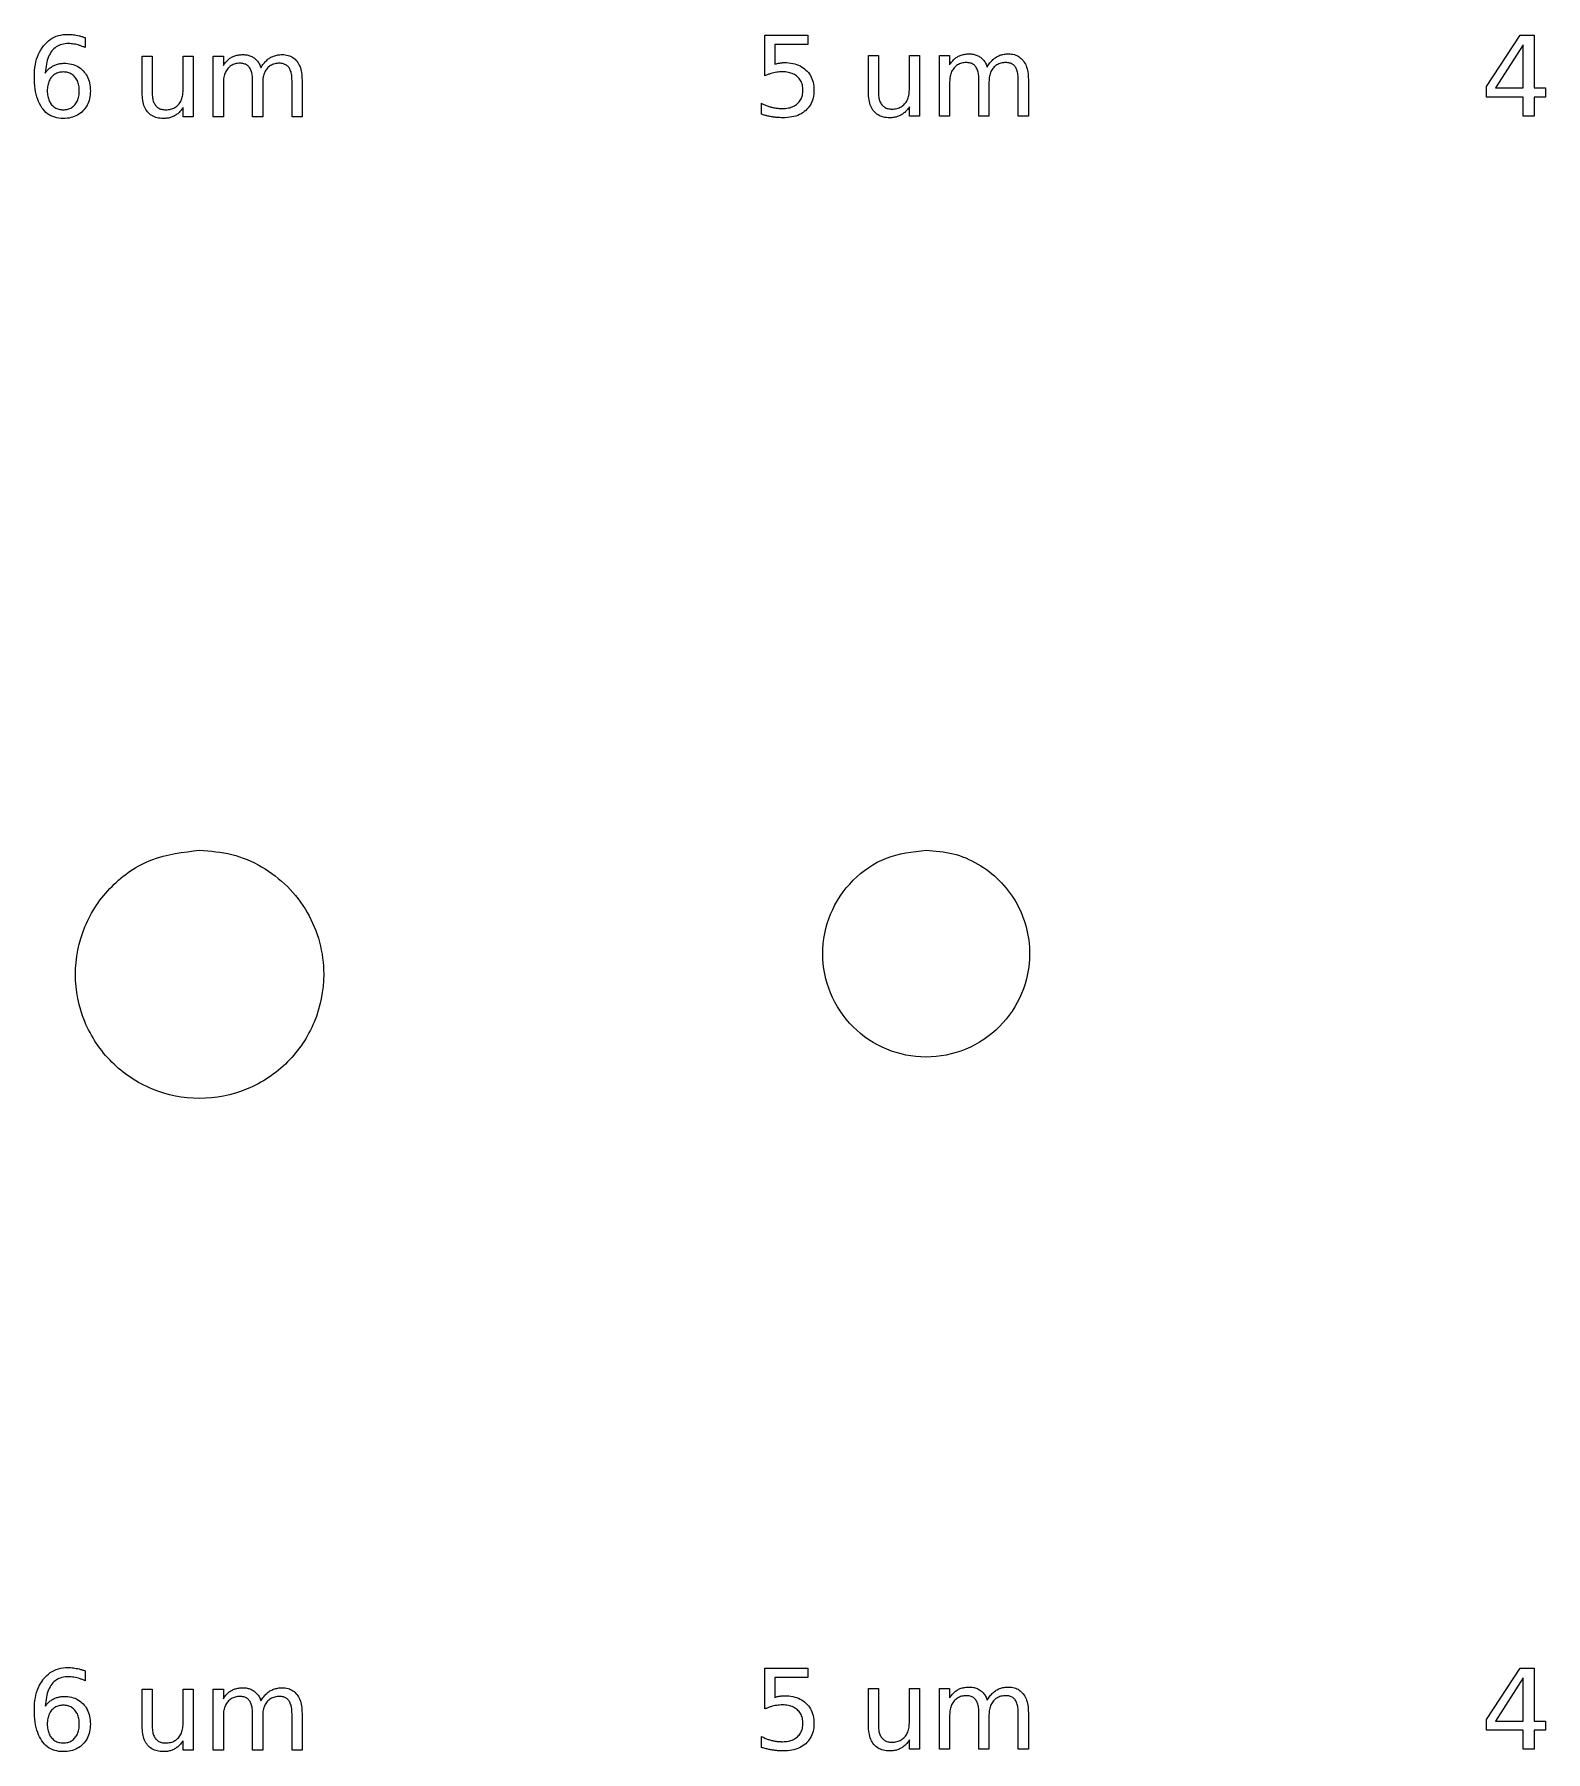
# Model space of a CAD drawing. Extents: x 1 to 50643, y 2 to 54380.
# Drawn here: x 43453 to 44489, y 25799 to 26976 of the extents above; entities that cross this region are included whole.
import ezdxf

# ---------------------------------------------------------------- set-up
doc = ezdxf.new("R2010")
doc.units = 0
doc.layers.add('Layer_1', color=7, linetype='CONTINUOUS')

msp = doc.modelspace()

# ---------------------------------------------------------------- linework, layer by layer
at = {"layer": 'Layer_1', "color": 7}
for points in [[(43487.990522, 26973.765501), (43487.990522, 26973.764691)], [(43487.990522, 26973.764691), (43487.990522, 26966.919238)], [(43953.738205, 26975.474421), (43983.240497, 26975.474421), (43983.240497, 26969.149748), (43960.620833, 26969.149748), (43960.620833, 26955.533355)], [(43953.738205, 26947.569131), (43953.738205, 26975.474421)], [(43527.091269, 26935.891703), (43527.091269, 26961.115614), (43533.936694, 26961.115614), (43533.936694, 26936.151958)], [(43555.142668, 26937.491297), (43555.142668, 26961.115614), (43561.988094, 26961.115614), (43561.988094, 26919.447876), (43555.142668, 26919.447876), (43555.142668, 26925.846792)], [(43582.710193, 26942.99741), (43582.710193, 26919.447876), (43575.827565, 26919.447876), (43575.827565, 26961.115614), (43582.710193, 26961.115614), (43582.710193, 26954.642185)], [(44024.685047, 26936.373593), (44024.685047, 26961.597504), (44031.530473, 26961.597504), (44031.530473, 26936.633848)], [(44052.736447, 26937.973187), (44052.736447, 26961.597504), (44059.581872, 26961.597504), (44059.581872, 26919.929766), (44052.736447, 26919.929766), (44052.736447, 26926.328682)], [(44080.303972, 26943.4793), (44080.303972, 26919.929766), (44073.421344, 26919.929766), (44073.421344, 26961.597504), (44080.303972, 26961.597504), (44080.303972, 26955.124075)], [(43609.682697, 26942.99741), (43609.682697, 26919.447876), (43602.800069, 26919.447876), (43602.800069, 26944.374006)], [(43608.529342, 26953.117104), (43608.52945, 26953.116834)], [(43636.6552, 26944.597274), (43636.6552, 26919.447876), (43629.772572, 26919.447876), (43629.772572, 26944.374006)], [(44107.276475, 26943.4793), (44107.276475, 26919.929766), (44100.393847, 26919.929766), (44100.393847, 26944.855896)], [(44106.123121, 26953.598994), (44106.123229, 26953.598724)], [(44134.248979, 26945.079164), (44134.248979, 26919.929766), (44127.366351, 26919.929766), (44127.366351, 26944.855896)], [(43527.091323, 26935.892513), (43527.091269, 26935.891703)], [(44024.685101, 26936.374403), (44024.685047, 26936.373593)], [(43951.394402, 26921.230769), (43951.394402, 26928.783013)], [(43487.990522, 25854.817294), (43487.990522, 25854.816484)], [(43487.990522, 25854.816484), (43487.990522, 25847.971032)], [(43953.738205, 25856.554561), (43983.240497, 25856.554561), (43983.240497, 25850.229888), (43960.620833, 25850.229888), (43960.620833, 25836.613495)], [(43953.738205, 25828.649271), (43953.738205, 25856.554561)], [(43527.091269, 25816.943497), (43527.091269, 25842.167408), (43533.936694, 25842.167408), (43533.936694, 25817.203751)], [(43555.142668, 25818.543091), (43555.142668, 25842.167408), (43561.988094, 25842.167408), (43561.988094, 25800.49967), (43555.142668, 25800.49967), (43555.142668, 25806.898586)], [(43582.710193, 25824.049204), (43582.710193, 25800.49967), (43575.827565, 25800.49967), (43575.827565, 25842.167408), (43582.710193, 25842.167408), (43582.710193, 25835.693979)], [(44024.685047, 25817.453733), (44024.685047, 25842.677644), (44031.530473, 25842.677644), (44031.530473, 25817.713988)], [(44052.736447, 25819.053327), (44052.736447, 25842.677644), (44059.581872, 25842.677644), (44059.581872, 25801.009906), (44052.736447, 25801.009906), (44052.736447, 25807.408822)], [(44080.303972, 25824.55944), (44080.303972, 25801.009906), (44073.421344, 25801.009906), (44073.421344, 25842.677644), (44080.303972, 25842.677644), (44080.303972, 25836.204215)], [(43608.529342, 25834.168897), (43608.52945, 25834.168627)], [(44106.123121, 25834.679134), (44106.123229, 25834.678864)], [(44134.248979, 25826.159304), (44134.248979, 25801.009906), (44127.366351, 25801.009906), (44127.366351, 25825.936036)], [(43527.091323, 25816.944307), (43527.091269, 25816.943497)], [(43609.682697, 25824.049204), (43609.682697, 25800.49967), (43602.800069, 25800.49967), (43602.800069, 25825.4258)], [(43636.6552, 25825.649068), (43636.6552, 25800.49967), (43629.772572, 25800.49967), (43629.772572, 25825.4258)], [(44024.685101, 25817.454543), (44024.685047, 25817.453733)], [(44107.276475, 25824.55944), (44107.276475, 25801.009906), (44100.393847, 25801.009906), (44100.393847, 25825.936036)], [(43951.394402, 25802.310909), (43951.394402, 25809.863153)]]:
    msp.add_lwpolyline(points, dxfattribs=at)
for points in [[(44471.294205, 26975.474421), (44480.743851, 26975.474421), (44480.743851, 26939.27554), (44488.668172, 26939.27554), (44488.668172, 26933.025379), (44480.743851, 26933.025379), (44480.743851, 26919.929766), (44473.265985, 26919.929766), (44473.265985, 26933.025379), (44448.190911, 26933.025379), (44448.190911, 26940.279842)], [(44473.266093, 26968.926479), (44454.29237, 26939.27554), (44473.266093, 26939.27554)], [(43473.071965, 26950.214887)], [(43566.429836, 26417.027586)], [(44064.237064, 26417.027586)], [(44471.294205, 25856.554561), (44480.743851, 25856.554561), (44480.743851, 25820.35568), (44488.668172, 25820.35568), (44488.668172, 25814.105519), (44480.743851, 25814.105519), (44480.743851, 25801.009906), (44473.265985, 25801.009906), (44473.265985, 25814.105519), (44448.190911, 25814.105519), (44448.190911, 25821.359982)], [(44473.266093, 25850.006619), (44454.29237, 25820.35568), (44473.266093, 25820.35568)], [(43473.071965, 25831.26668)]]:
    msp.add_lwpolyline(points, close=True, dxfattribs=at)
for points, knots in [([(43458.33942, 26925.736373), (43457.300283, 26927.589044), (43455.057544, 26931.587611), (43453.571124, 26938.971261), (43453.047689, 26947.023961), (43453.638279, 26955.073283), (43455.598266, 26962.353898), (43458.227908, 26966.266522), (43459.492721, 26968.148428)], [0, 0, 0, 0, 6.339032, 13.681351, 22.314596, 30.528827, 37.82682, 44.59001, 44.59001, 44.59001, 44.59001]), ([(43459.492721, 26968.148428), (43460.95071, 26969.716811), (43463.822149, 26972.805665), (43469.792474, 26975.482589), (43474.702264, 26976.073961), (43478.166942, 26975.954798), (43480.069658, 26975.774147), (43481.329613, 26975.55141), (43481.963575, 26975.439338)], [0, 0, 0, 0, 6.369285, 12.544004, 19.14553, 21.035658, 22.942156, 24.872923, 24.872923, 24.872923, 24.872923]), ([(43482.261194, 26968.965639), (43481.627958, 26969.1074), (43480.372476, 26969.388461), (43478.466896, 26969.617958), (43475.664796, 26969.739988), (43472.107788, 26969.360288), (43468.034817, 26967.685695), (43466.131942, 26965.659069), (43465.184846, 26964.650379)], [0, 0, 0, 0, 1.945737, 3.857705, 5.748447, 10.354256, 14.501906, 18.611879, 18.611879, 18.611879, 18.611879]), ([(43481.963575, 26975.439338), (43482.618327, 26975.301503), (43483.9533, 26975.020471), (43485.964717, 26974.457881), (43487.306479, 26973.999293), (43487.990522, 26973.765501)], [0, 0, 0, 0, 2.006946, 4.091967, 6.260437, 6.260437, 6.260437, 6.260437]), ([(43487.990522, 26966.919238), (43487.36301, 26967.201848), (43486.119008, 26967.762105), (43484.204037, 26968.448212), (43482.905919, 26968.793933), (43482.261194, 26968.965639)], [0, 0, 0, 0, 2.064195, 4.092137, 6.093177, 6.093177, 6.093177, 6.093177]), ([(43465.184846, 26964.650379), (43464.375984, 26963.374713), (43462.621215, 26960.607246), (43461.245175, 26955.366228), (43460.904923, 26951.54375), (43460.720453, 26949.471379)], [0, 0, 0, 0, 4.509869, 9.783839, 16.028958, 16.028958, 16.028958, 16.028958]), ([(43466.226539, 26954.419457), (43466.976976, 26954.770723), (43468.483727, 26955.476006), (43470.959947, 26956.046018), (43474.395574, 26956.277481), (43478.575143, 26955.835921), (43483.235015, 26954.179763), (43485.572568, 26952.09862), (43486.725614, 26951.072053)], [0, 0, 0, 0, 2.480166, 4.979758, 7.566505, 12.785138, 17.503993, 22.097521, 22.097521, 22.097521, 22.097521]), ([(43582.710193, 26954.642185), (43583.239749, 26955.439333), (43584.260333, 26956.975632), (43586.166519, 26958.890341), (43588.286417, 26960.37189), (43590.664696, 26961.39958), (43593.297857, 26961.998237), (43596.108308, 26962.190815), (43598.920443, 26961.964872), (43601.574157, 26961.221141), (43603.068689, 26960.278098), (43603.804506, 26959.813801)], [0, 0, 0, 0, 2.865467, 5.522456, 8.050769, 10.581136, 13.243204, 16.115017, 18.999335, 21.678935, 24.27766, 24.27766, 24.27766, 24.27766]), ([(43600.679426, 26953.265589), (43600.158512, 26953.849587), (43599.101851, 26955.034212), (43596.740051, 26955.99489), (43593.942859, 26956.273387), (43590.930659, 26955.934419), (43587.976078, 26954.741488), (43586.5252, 26953.312309), (43585.798071, 26952.596055)], [0, 0, 0, 0, 2.321249, 4.708593, 7.42296, 10.704416, 13.726629, 16.762952, 16.762952, 16.762952, 16.762952]), ([(43603.804506, 26959.813801), (43604.481691, 26959.25206), (43605.862177, 26958.106915), (43607.457688, 26955.793006), (43608.163024, 26954.031794), (43608.529342, 26953.117104)], [0, 0, 0, 0, 2.630463, 5.362369, 8.314268, 8.314268, 8.314268, 8.314268]), ([(43608.52945, 26953.116834), (43609.106804, 26954.073754), (43610.211283, 26955.904341), (43612.288953, 26958.21289), (43614.599918, 26959.9998), (43617.187869, 26961.244685), (43620.043667, 26961.973), (43623.392075, 26962.226471), (43627.005557, 26961.833711), (43630.600111, 26960.290584), (43632.27915, 26958.461232), (43633.120894, 26957.544132)], [0, 0, 0, 0, 3.346831, 6.402488, 9.257338, 12.058267, 14.954848, 18.048226, 22.090022, 25.769364, 29.468256, 29.468256, 29.468256, 29.468256]), ([(43629.772572, 26944.374006), (43629.736339, 26945.594753), (43629.669922, 26947.83245), (43628.98849, 26950.869217), (43627.816728, 26953.277171), (43626.057836, 26955.008887), (43623.761039, 26956.000781), (43620.96093, 26956.269417), (43617.937274, 26955.945511), (43614.994204, 26954.739526), (43612.628459, 26952.700057), (43610.892427, 26949.986104), (43609.845181, 26946.661914), (43609.738957, 26944.266248), (43609.682697, 26942.99741)], [0, 0, 0, 0, 3.657612, 6.704603, 9.268965, 11.584273, 13.948965, 16.622292, 19.944293, 22.984484, 26.013613, 29.163319, 32.536177, 36.334097, 36.334097, 36.334097, 36.334097]), ([(43633.120894, 26957.544132), (43633.837552, 26956.421333), (43635.360822, 26954.034804), (43636.45993, 26949.544703), (43636.586969, 26946.325998), (43636.6552, 26944.597274)], [0, 0, 0, 0, 3.974643, 8.448175, 13.638508, 13.638508, 13.638508, 13.638508]), ([(43960.620833, 26955.533355), (43960.983343, 26955.650556), (43961.702676, 26955.883119), (43962.796163, 26956.157225), (43963.530092, 26956.286934), (43963.894723, 26956.351375)], [0, 0, 0, 0, 1.142777, 2.267623, 3.378248, 3.378248, 3.378248, 3.378248]), ([(43963.894723, 26956.351375), (43964.257854, 26956.410862), (43964.981525, 26956.52941), (43966.075494, 26956.626723), (43968.736771, 26956.69567), (43972.783114, 26956.33268), (43977.882185, 26954.641931), (43982.040659, 26951.746308), (43985.155692, 26947.852238), (43986.997415, 26943.041112), (43987.513284, 26937.700433), (43986.980947, 26932.362151), (43985.152208, 26927.414896), (43982.875591, 26924.992732), (43981.752348, 26923.797679)], [0, 0, 0, 0, 1.103656, 2.199433, 3.29127, 9.089658, 14.286084, 19.22862, 24.080149, 29.024392, 34.460739, 40.030452, 45.039162, 49.917021, 49.917021, 49.917021, 49.917021]), ([(44080.303972, 26955.124075), (44080.833528, 26955.921223), (44081.854112, 26957.457522), (44083.760298, 26959.372231), (44085.880196, 26960.85378), (44088.258475, 26961.88147), (44090.891636, 26962.480127), (44093.702087, 26962.672705), (44096.514222, 26962.446762), (44099.167936, 26961.703031), (44100.662468, 26960.759988), (44101.398284, 26960.295691)], [0, 0, 0, 0, 2.865467, 5.522456, 8.050769, 10.581136, 13.243204, 16.115017, 18.999335, 21.678935, 24.27766, 24.27766, 24.27766, 24.27766]), ([(44098.273204, 26953.747479), (44097.75229, 26954.331477), (44096.69563, 26955.516101), (44094.333829, 26956.47678), (44091.536637, 26956.755277), (44088.524437, 26956.416308), (44085.569856, 26955.223378), (44084.118978, 26953.794198), (44083.39185, 26953.077944)], [0, 0, 0, 0, 2.321249, 4.708593, 7.42296, 10.704416, 13.726629, 16.762952, 16.762952, 16.762952, 16.762952]), ([(44101.398284, 26960.295691), (44102.07547, 26959.73395), (44103.455956, 26958.588804), (44105.051467, 26956.274896), (44105.756803, 26954.513684), (44106.123121, 26953.598994)], [0, 0, 0, 0, 2.630463, 5.362369, 8.314268, 8.314268, 8.314268, 8.314268]), ([(44106.123229, 26953.598724), (44106.700583, 26954.555643), (44107.805062, 26956.386231), (44109.882732, 26958.69478), (44112.193697, 26960.48169), (44114.781648, 26961.726575), (44117.637446, 26962.45489), (44120.985853, 26962.708361), (44124.599336, 26962.315601), (44128.19389, 26960.772474), (44129.872929, 26958.943122), (44130.714672, 26958.026022)], [0, 0, 0, 0, 3.346831, 6.402488, 9.257338, 12.058267, 14.954848, 18.048226, 22.090022, 25.769364, 29.468256, 29.468256, 29.468256, 29.468256]), ([(44127.366351, 26944.855896), (44127.330118, 26946.076643), (44127.2637, 26948.314339), (44126.582269, 26951.351107), (44125.410507, 26953.759061), (44123.651615, 26955.490777), (44121.354818, 26956.482671), (44118.554709, 26956.751307), (44115.531053, 26956.427401), (44112.587983, 26955.221416), (44110.222237, 26953.181947), (44108.486206, 26950.467994), (44107.438959, 26947.143804), (44107.332736, 26944.748137), (44107.276475, 26943.4793)], [0, 0, 0, 0, 3.657612, 6.704603, 9.268965, 11.584273, 13.948965, 16.622292, 19.944293, 22.984484, 26.013613, 29.163319, 32.536177, 36.334097, 36.334097, 36.334097, 36.334097]), ([(44130.714672, 26958.026022), (44131.431331, 26956.903223), (44132.954601, 26954.516694), (44134.053708, 26950.026593), (44134.180748, 26946.807888), (44134.248979, 26945.079164)], [0, 0, 0, 0, 3.974643, 8.448175, 13.638508, 13.638508, 13.638508, 13.638508]), ([(43486.725614, 26951.072053), (43487.70916, 26949.858642), (43489.72437, 26947.372456), (43491.287578, 26942.527596), (43491.763513, 26937.303404), (43491.285731, 26932.054991), (43489.579368, 26927.293446), (43486.704282, 26923.393068), (43482.885457, 26920.443418), (43478.20192, 26918.694914), (43472.833997, 26918.167858), (43467.239012, 26918.832487), (43461.930161, 26921.364385), (43459.548027, 26924.264806), (43458.33942, 26925.736373)], [0, 0, 0, 0, 4.651626, 9.530817, 14.976987, 20.334942, 25.211901, 29.957654, 34.677825, 39.486605, 44.751324, 50.727116, 56.217605, 61.872219, 61.872219, 61.872219, 61.872219]), ([(43460.720453, 26949.471379), (43461.227943, 26950.15229), (43462.227638, 26951.493605), (43464.09336, 26953.178838), (43465.516087, 26954.006271), (43466.226539, 26954.419457)], [0, 0, 0, 0, 2.544197, 5.011775, 7.473038, 7.473038, 7.473038, 7.473038]), ([(43465.036037, 26946.755174), (43464.440974, 26945.917217), (43463.202816, 26944.173666), (43462.284274, 26940.868958), (43461.997437, 26937.273841), (43462.284981, 26933.678235), (43463.206625, 26930.376382), (43464.441266, 26928.625085), (43465.036037, 26927.781424)], [0, 0, 0, 0, 3.063309, 6.37388, 10.120854, 13.851452, 17.162023, 20.239254, 20.239254, 20.239254, 20.239254]), ([(43473.071965, 26950.214887), (43472.014994, 26950.147837), (43469.984105, 26950.019006), (43467.134006, 26948.825126), (43465.736699, 26947.44648), (43465.036037, 26946.755174)], [0, 0, 0, 0, 3.165049, 6.081397, 9.014571, 9.014571, 9.014571, 9.014571]), ([(43481.070691, 26946.755174), (43480.377271, 26947.446616), (43478.993433, 26948.826505), (43476.153281, 26950.019885), (43474.127566, 26950.148083), (43473.071965, 26950.214887)], [0, 0, 0, 0, 2.917593, 5.822555, 8.983501, 8.983501, 8.983501, 8.983501]), ([(43481.070691, 26927.781424), (43481.672831, 26928.624505), (43482.921177, 26930.372367), (43483.856604, 26933.67662), (43484.147684, 26937.273841), (43483.857331, 26940.870572), (43482.925005, 26944.177723), (43481.673127, 26945.917803), (43481.070691, 26946.755174)], [0, 0, 0, 0, 3.088247, 6.402509, 10.133471, 13.880807, 17.195069, 20.269445, 20.269445, 20.269445, 20.269445]), ([(43585.798071, 26952.596055), (43585.175413, 26951.744817), (43583.887586, 26949.984226), (43582.883158, 26946.635838), (43582.770047, 26944.256471), (43582.710193, 26942.99741)], [0, 0, 0, 0, 3.146235, 6.507269, 10.284576, 10.284576, 10.284576, 10.284576]), ([(43602.800069, 26944.374006), (43602.759069, 26945.596856), (43602.684066, 26947.833825), (43602.06075, 26950.910265), (43601.111758, 26952.528411), (43600.679426, 26953.265589)], [0, 0, 0, 0, 3.674136, 6.721127, 9.270793, 9.270793, 9.270793, 9.270793]), ([(43951.394402, 26928.783013), (43952.140492, 26928.398984), (43953.621399, 26927.636729), (43955.941225, 26926.73681), (43958.311381, 26926.03015), (43960.754345, 26925.532298), (43963.280918, 26925.238781), (43966.331916, 26925.114003), (43969.744078, 26925.375236), (43973.26524, 26926.501494), (43976.142429, 26928.416001), (43978.304108, 26931.003924), (43979.58489, 26934.215144), (43979.939507, 26937.748252), (43979.584888, 26941.281314), (43978.304088, 26944.492491), (43976.14243, 26947.080172), (43973.265203, 26948.995456), (43969.744234, 26950.118492), (43966.532046, 26950.375607), (43963.852617, 26950.270941), (43961.836293, 26950.054843), (43960.507509, 26949.787644), (43959.839556, 26949.653328)], [0, 0, 0, 0, 2.515932, 4.993842, 7.451539, 9.928283, 12.463268, 15.073526, 19.084373, 22.664773, 26.040019, 29.316739, 32.626046, 36.25072, 39.875245, 43.184468, 46.461165, 49.836412, 53.416811, 57.427659, 59.438018, 61.459358, 63.502485, 63.502485, 63.502485, 63.502485]), ([(43959.839556, 26949.653328), (43959.169982, 26949.486442), (43957.805059, 26949.146245), (43955.766738, 26948.444305), (43954.423524, 26947.8648), (43953.738205, 26947.569131)], [0, 0, 0, 0, 2.069507, 4.218676, 6.457431, 6.457431, 6.457431, 6.457431]), ([(44083.39185, 26953.077944), (44082.769191, 26952.226707), (44081.481364, 26950.466116), (44080.476936, 26947.117728), (44080.363826, 26944.73836), (44080.303972, 26943.4793)], [0, 0, 0, 0, 3.146235, 6.507269, 10.284576, 10.284576, 10.284576, 10.284576]), ([(44100.393847, 26944.855896), (44100.352847, 26946.078746), (44100.277845, 26948.315715), (44099.654529, 26951.392155), (44098.705536, 26953.010301), (44098.273204, 26953.747479)], [0, 0, 0, 0, 3.674136, 6.721127, 9.270793, 9.270793, 9.270793, 9.270793]), ([(43549.338936, 26920.191924), (43548.582711, 26919.824532), (43547.040624, 26919.07535), (43544.44294, 26918.495062), (43541.168084, 26918.273356), (43537.432172, 26918.63484), (43533.601789, 26920.137937), (43530.595603, 26922.756117), (43528.50485, 26926.358924), (43527.277515, 26930.850514), (43527.156514, 26934.127175), (43527.091323, 26935.892513)], [0, 0, 0, 0, 2.515219, 5.129008, 7.918347, 12.348616, 16.275096, 20.064312, 24.07324, 28.599235, 33.885937, 33.885937, 33.885937, 33.885937]), ([(43533.936694, 26936.151958), (43533.981052, 26934.944767), (43534.062869, 26932.718156), (43534.761833, 26929.634014), (43535.774337, 26928.011812), (43536.243349, 26927.260375)], [0, 0, 0, 0, 3.625967, 6.687936, 9.3303, 9.3303, 9.3303, 9.3303]), ([(43551.905981, 26927.855667), (43552.55808, 26928.705875), (43553.90162, 26930.457585), (43554.961805, 26933.828616), (43555.080125, 26936.224725), (43555.142668, 26937.491297)], [0, 0, 0, 0, 3.19546, 6.5837, 10.383001, 10.383001, 10.383001, 10.383001]), ([(44046.932714, 26920.673814), (44046.176489, 26920.306422), (44044.634403, 26919.55724), (44042.036719, 26918.976952), (44038.761862, 26918.755246), (44035.02595, 26919.11673), (44031.195568, 26920.619827), (44028.189382, 26923.238007), (44026.098629, 26926.840814), (44024.871294, 26931.332404), (44024.750292, 26934.609065), (44024.685101, 26936.374403)], [0, 0, 0, 0, 2.515219, 5.129008, 7.918347, 12.348616, 16.275096, 20.064312, 24.07324, 28.599235, 33.885937, 33.885937, 33.885937, 33.885937]), ([(44031.530473, 26936.633848), (44031.574831, 26935.426657), (44031.656648, 26933.200046), (44032.355612, 26930.115904), (44033.368116, 26928.493702), (44033.837128, 26927.742264)], [0, 0, 0, 0, 3.625967, 6.687936, 9.3303, 9.3303, 9.3303, 9.3303]), ([(44049.499759, 26928.337556), (44050.151859, 26929.187765), (44051.495398, 26930.939475), (44052.555584, 26934.310506), (44052.673903, 26936.706615), (44052.736447, 26937.973187)], [0, 0, 0, 0, 3.19546, 6.5837, 10.383001, 10.383001, 10.383001, 10.383001]), ([(43465.036037, 26927.781424), (43465.736695, 26927.087761), (43467.133977, 26925.704429), (43469.984088, 26924.545732), (43473.070596, 26924.204907), (43476.153297, 26924.544698), (43478.993462, 26925.703108), (43480.377276, 26927.087646), (43481.070691, 26927.781424)], [0, 0, 0, 0, 2.933272, 5.849656, 9.014708, 12.175658, 15.080655, 17.998347, 17.998347, 17.998347, 17.998347]), ([(43536.243349, 26927.260375), (43536.806736, 26926.668627), (43537.952144, 26925.465558), (43540.433204, 26924.498159), (43543.36967, 26924.214886), (43546.520142, 26924.550142), (43549.61374, 26925.712863), (43551.145799, 26927.145043), (43551.905981, 26927.855667)], [0, 0, 0, 0, 2.42579, 4.931814, 7.769833, 11.227324, 14.3707, 17.46644, 17.46644, 17.46644, 17.46644]), ([(43555.142668, 26925.846792), (43554.581132, 26925.057603), (43553.497226, 26923.534268), (43551.546578, 26921.599145), (43550.062359, 26920.653056), (43549.338936, 26920.191924)], [0, 0, 0, 0, 2.903556, 5.604602, 8.172962, 8.172962, 8.172962, 8.172962]), ([(43958.872267, 26919.446243), (43958.059158, 26919.592695), (43956.405255, 26919.890586), (43953.910098, 26920.489794), (43952.242517, 26920.980965), (43951.394402, 26921.230769)], [0, 0, 0, 0, 2.478238, 5.040855, 7.69306, 7.69306, 7.69306, 7.69306]), ([(43981.752348, 26923.797679), (43980.388026, 26922.795015), (43977.536271, 26920.69921), (43972.036695, 26919.160452), (43967.328222, 26918.787591), (43963.652839, 26918.896369), (43961.267412, 26919.089935), (43959.675863, 26919.326698), (43958.872267, 26919.446243)], [0, 0, 0, 0, 5.043738, 10.542604, 16.829258, 19.178134, 21.56744, 24.00418, 24.00418, 24.00418, 24.00418]), ([(44033.837128, 26927.742264), (44034.400515, 26927.150516), (44035.545922, 26925.947448), (44038.026983, 26924.980049), (44040.963448, 26924.696775), (44044.113921, 26925.032032), (44047.207518, 26926.194752), (44048.739578, 26927.626933), (44049.499759, 26928.337556)], [0, 0, 0, 0, 2.42579, 4.931814, 7.769833, 11.227324, 14.3707, 17.46644, 17.46644, 17.46644, 17.46644]), ([(44052.736447, 26926.328682), (44052.174911, 26925.539493), (44051.091005, 26924.016158), (44049.140356, 26922.081035), (44047.656137, 26921.134946), (44046.932714, 26920.673814)], [0, 0, 0, 0, 2.903556, 5.604602, 8.172962, 8.172962, 8.172962, 8.172962]), ([(43566.429836, 26417.027586), (43555.231515, 26415.735401), (43533.034283, 26413.174041), (43504.747233, 26393.525489), (43485.793449, 26365.431993), (43479.187383, 26331.96681), (43485.824463, 26298.614338), (43504.713413, 26270.27097), (43533.052924, 26251.38299), (43566.419693, 26244.745897), (43599.830768, 26251.351045), (43628.125782, 26270.308508), (43647.030855, 26298.581913), (43652.952654, 26328.293325), (43649.510222, 26354.248004), (43640.921334, 26374.990236), (43627.256281, 26392.833354), (43609.435601, 26406.408916), (43588.6932, 26415.331574), (43573.871485, 26416.460685), (43566.429836, 26417.027586)], [0, 0, 0, 0, 33.37944, 66.164482, 99.543922, 132.923361, 165.708403, 199.087843, 232.467283, 265.252325, 298.631765, 332.011204, 364.796247, 398.175686, 420.436861, 442.513816, 464.77499, 487.036165, 509.11312, 531.374295, 531.374295, 531.374295, 531.374295]), ([(44064.237064, 26417.027586), (44054.905129, 26415.950765), (44036.407436, 26413.816298), (44012.834894, 26397.442505), (43997.040075, 26374.031258), (43991.535019, 26346.143606), (43997.06592, 26318.34988), (44012.806711, 26294.730406), (44036.42297, 26278.990423), (44064.228611, 26273.459512), (44092.071173, 26278.963802), (44115.650352, 26294.761688), (44131.40458, 26318.322858), (44136.339412, 26343.082368), (44133.470719, 26364.711267), (44126.313312, 26381.996461), (44114.925768, 26396.865726), (44100.075201, 26408.178694), (44082.789867, 26415.614243), (44070.438438, 26416.555168), (44064.237064, 26417.027586)], [0, 0, 0, 0, 27.8162, 55.137068, 82.953268, 110.769468, 138.090336, 165.906536, 193.722736, 221.043604, 248.859804, 276.676004, 303.996872, 331.813072, 350.364051, 368.761513, 387.312492, 405.863471, 424.260933, 442.811912, 442.811912, 442.811912, 442.811912]), ([(43459.492721, 25849.200222), (43460.95071, 25850.768604), (43463.822149, 25853.857458), (43469.792474, 25856.534382), (43474.702264, 25857.125755), (43478.166942, 25857.006592), (43480.069658, 25856.825941), (43481.329613, 25856.603204), (43481.963575, 25856.491131)], [0, 0, 0, 0, 6.369285, 12.544004, 19.14553, 21.035658, 22.942156, 24.872923, 24.872923, 24.872923, 24.872923]), ([(43482.261194, 25850.017432), (43481.627958, 25850.159193), (43480.372476, 25850.440254), (43478.466896, 25850.669751), (43475.664796, 25850.791782), (43472.107788, 25850.412081), (43468.034817, 25848.737489), (43466.131942, 25846.710863), (43465.184846, 25845.702173)], [0, 0, 0, 0, 1.945737, 3.857705, 5.748447, 10.354256, 14.501906, 18.611879, 18.611879, 18.611879, 18.611879]), ([(43481.963575, 25856.491131), (43482.618327, 25856.353296), (43483.9533, 25856.072265), (43485.964717, 25855.509675), (43487.306479, 25855.051087), (43487.990522, 25854.817294)], [0, 0, 0, 0, 2.006946, 4.091967, 6.260437, 6.260437, 6.260437, 6.260437]), ([(43487.990522, 25847.971032), (43487.36301, 25848.253642), (43486.119008, 25848.813899), (43484.204037, 25849.500006), (43482.905919, 25849.845726), (43482.261194, 25850.017432)], [0, 0, 0, 0, 2.064195, 4.092137, 6.093177, 6.093177, 6.093177, 6.093177]), ([(43458.33942, 25806.788167), (43457.300283, 25808.640838), (43455.057544, 25812.639404), (43453.571124, 25820.023055), (43453.047689, 25828.075755), (43453.638279, 25836.125076), (43455.598266, 25843.405691), (43458.227908, 25847.318316), (43459.492721, 25849.200222)], [0, 0, 0, 0, 6.339032, 13.681351, 22.314596, 30.528827, 37.82682, 44.59001, 44.59001, 44.59001, 44.59001]), ([(43465.184846, 25845.702173), (43464.375984, 25844.426507), (43462.621215, 25841.659039), (43461.245175, 25836.418022), (43460.904923, 25832.595544), (43460.720453, 25830.523173)], [0, 0, 0, 0, 4.509869, 9.783839, 16.028958, 16.028958, 16.028958, 16.028958]), ([(43582.710193, 25835.693979), (43583.239749, 25836.491127), (43584.260333, 25838.027426), (43586.166519, 25839.942135), (43588.286417, 25841.423684), (43590.664696, 25842.451373), (43593.297857, 25843.05003), (43596.108308, 25843.242609), (43598.920443, 25843.016665), (43601.574157, 25842.272934), (43603.068689, 25841.329891), (43603.804506, 25840.865594)], [0, 0, 0, 0, 2.865467, 5.522456, 8.050769, 10.581136, 13.243204, 16.115017, 18.999335, 21.678935, 24.27766, 24.27766, 24.27766, 24.27766]), ([(43603.804506, 25840.865594), (43604.481691, 25840.303854), (43605.862177, 25839.158708), (43607.457688, 25836.844799), (43608.163024, 25835.083587), (43608.529342, 25834.168897)], [0, 0, 0, 0, 2.630463, 5.362369, 8.314268, 8.314268, 8.314268, 8.314268]), ([(43608.52945, 25834.168627), (43609.106804, 25835.125547), (43610.211283, 25836.956135), (43612.288953, 25839.264684), (43614.599918, 25841.051594), (43617.187869, 25842.296479), (43620.043667, 25843.024793), (43623.392075, 25843.278265), (43627.005557, 25842.885505), (43630.600111, 25841.342378), (43632.27915, 25839.513025), (43633.120894, 25838.595926)], [0, 0, 0, 0, 3.346831, 6.402488, 9.257338, 12.058267, 14.954848, 18.048226, 22.090022, 25.769364, 29.468256, 29.468256, 29.468256, 29.468256]), ([(43633.120894, 25838.595926), (43633.837552, 25837.473127), (43635.360822, 25835.086598), (43636.45993, 25830.596497), (43636.586969, 25827.377791), (43636.6552, 25825.649068)], [0, 0, 0, 0, 3.974643, 8.448175, 13.638508, 13.638508, 13.638508, 13.638508]), ([(44080.303972, 25836.204215), (44080.833528, 25837.001363), (44081.854112, 25838.537662), (44083.760298, 25840.452371), (44085.880196, 25841.93392), (44088.258475, 25842.96161), (44090.891636, 25843.560267), (44093.702087, 25843.752845), (44096.514222, 25843.526902), (44099.167936, 25842.783171), (44100.662468, 25841.840128), (44101.398284, 25841.375831)], [0, 0, 0, 0, 2.865467, 5.522456, 8.050769, 10.581136, 13.243204, 16.115017, 18.999335, 21.678935, 24.27766, 24.27766, 24.27766, 24.27766]), ([(44101.398284, 25841.375831), (44102.07547, 25840.81409), (44103.455956, 25839.668944), (44105.051467, 25837.355036), (44105.756803, 25835.593824), (44106.123121, 25834.679134)], [0, 0, 0, 0, 2.630463, 5.362369, 8.314268, 8.314268, 8.314268, 8.314268]), ([(44106.123229, 25834.678864), (44106.700583, 25835.635783), (44107.805062, 25837.466371), (44109.882732, 25839.77492), (44112.193697, 25841.56183), (44114.781648, 25842.806715), (44117.637446, 25843.53503), (44120.985853, 25843.788501), (44124.599336, 25843.395741), (44128.19389, 25841.852614), (44129.872929, 25840.023262), (44130.714672, 25839.106162)], [0, 0, 0, 0, 3.346831, 6.402488, 9.257338, 12.058267, 14.954848, 18.048226, 22.090022, 25.769364, 29.468256, 29.468256, 29.468256, 29.468256]), ([(44130.714672, 25839.106162), (44131.431331, 25837.983363), (44132.954601, 25835.596834), (44134.053708, 25831.106733), (44134.180748, 25827.888028), (44134.248979, 25826.159304)], [0, 0, 0, 0, 3.974643, 8.448175, 13.638508, 13.638508, 13.638508, 13.638508]), ([(43486.725614, 25832.123847), (43487.70916, 25830.910435), (43489.72437, 25828.42425), (43491.287578, 25823.579389), (43491.763513, 25818.355197), (43491.285731, 25813.106785), (43489.579368, 25808.34524), (43486.704282, 25804.444861), (43482.885457, 25801.495211), (43478.20192, 25799.746707), (43472.833997, 25799.219652), (43467.239012, 25799.884281), (43461.930161, 25802.416178), (43459.548027, 25805.3166), (43458.33942, 25806.788167)], [0, 0, 0, 0, 4.651626, 9.530817, 14.976987, 20.334942, 25.211901, 29.957654, 34.677825, 39.486605, 44.751324, 50.727116, 56.217605, 61.872219, 61.872219, 61.872219, 61.872219]), ([(43460.720453, 25830.523173), (43461.227943, 25831.204083), (43462.227638, 25832.545399), (43464.09336, 25834.230632), (43465.516087, 25835.058064), (43466.226539, 25835.47125)], [0, 0, 0, 0, 2.544197, 5.011775, 7.473038, 7.473038, 7.473038, 7.473038]), ([(43465.036037, 25827.806968), (43464.440974, 25826.969011), (43463.202816, 25825.225459), (43462.284274, 25821.920752), (43461.997437, 25818.325635), (43462.284981, 25814.730029), (43463.206625, 25811.428175), (43464.441266, 25809.676879), (43465.036037, 25808.833217)], [0, 0, 0, 0, 3.063309, 6.37388, 10.120854, 13.851452, 17.162023, 20.239254, 20.239254, 20.239254, 20.239254]), ([(43473.071965, 25831.26668), (43472.014994, 25831.19963), (43469.984105, 25831.070799), (43467.134006, 25829.87692), (43465.736699, 25828.498274), (43465.036037, 25827.806968)], [0, 0, 0, 0, 3.165049, 6.081397, 9.014571, 9.014571, 9.014571, 9.014571]), ([(43466.226539, 25835.47125), (43466.976976, 25835.822516), (43468.483727, 25836.527799), (43470.959947, 25837.097812), (43474.395574, 25837.329274), (43478.575143, 25836.887714), (43483.235015, 25835.231556), (43485.572568, 25833.150414), (43486.725614, 25832.123847)], [0, 0, 0, 0, 2.480166, 4.979758, 7.566505, 12.785138, 17.503993, 22.097521, 22.097521, 22.097521, 22.097521]), ([(43481.070691, 25827.806968), (43480.377271, 25828.498409), (43478.993433, 25829.878299), (43476.153281, 25831.071678), (43474.127566, 25831.199876), (43473.071965, 25831.26668)], [0, 0, 0, 0, 2.917593, 5.822555, 8.983501, 8.983501, 8.983501, 8.983501]), ([(43481.070691, 25808.833217), (43481.672831, 25809.676298), (43482.921177, 25811.424161), (43483.856604, 25814.728413), (43484.147684, 25818.325635), (43483.857331, 25821.922366), (43482.925005, 25825.229517), (43481.673127, 25826.969597), (43481.070691, 25827.806968)], [0, 0, 0, 0, 3.088247, 6.402509, 10.133471, 13.880807, 17.195069, 20.269445, 20.269445, 20.269445, 20.269445]), ([(43585.798071, 25833.647848), (43585.175413, 25832.796611), (43583.887586, 25831.03602), (43582.883158, 25827.687631), (43582.770047, 25825.308264), (43582.710193, 25824.049204)], [0, 0, 0, 0, 3.146235, 6.507269, 10.284576, 10.284576, 10.284576, 10.284576]), ([(43600.679426, 25834.317383), (43600.158512, 25834.901381), (43599.101851, 25836.086005), (43596.740051, 25837.046684), (43593.942859, 25837.32518), (43590.930659, 25836.986212), (43587.976078, 25835.793282), (43586.5252, 25834.364102), (43585.798071, 25833.647848)], [0, 0, 0, 0, 2.321249, 4.708593, 7.42296, 10.704416, 13.726629, 16.762952, 16.762952, 16.762952, 16.762952]), ([(43602.800069, 25825.4258), (43602.759069, 25826.64865), (43602.684066, 25828.885619), (43602.06075, 25831.962059), (43601.111758, 25833.580205), (43600.679426, 25834.317383)], [0, 0, 0, 0, 3.674136, 6.721127, 9.270793, 9.270793, 9.270793, 9.270793]), ([(43629.772572, 25825.4258), (43629.736339, 25826.646547), (43629.669922, 25828.884243), (43628.98849, 25831.92101), (43627.816728, 25834.328965), (43626.057836, 25836.060681), (43623.761039, 25837.052575), (43620.96093, 25837.321211), (43617.937274, 25836.997304), (43614.994204, 25835.791319), (43612.628459, 25833.751851), (43610.892427, 25831.037898), (43609.845181, 25827.713708), (43609.738957, 25825.318041), (43609.682697, 25824.049204)], [0, 0, 0, 0, 3.657612, 6.704603, 9.268965, 11.584273, 13.948965, 16.622292, 19.944293, 22.984484, 26.013613, 29.163319, 32.536177, 36.334097, 36.334097, 36.334097, 36.334097]), ([(43951.394402, 25809.863153), (43952.140492, 25809.479124), (43953.621399, 25808.716869), (43955.941225, 25807.81695), (43958.311381, 25807.11029), (43960.754345, 25806.612438), (43963.280918, 25806.318921), (43966.331916, 25806.194143), (43969.744078, 25806.455376), (43973.26524, 25807.581634), (43976.142429, 25809.49614), (43978.304108, 25812.084064), (43979.58489, 25815.295284), (43979.939507, 25818.828392), (43979.584888, 25822.361454), (43978.304088, 25825.572631), (43976.14243, 25828.160312), (43973.265203, 25830.075596), (43969.744234, 25831.198632), (43966.532046, 25831.455747), (43963.852617, 25831.351081), (43961.836293, 25831.134983), (43960.507509, 25830.867784), (43959.839556, 25830.733468)], [0, 0, 0, 0, 2.515932, 4.993842, 7.451539, 9.928283, 12.463268, 15.073526, 19.084373, 22.664773, 26.040019, 29.316739, 32.626046, 36.25072, 39.875245, 43.184468, 46.461165, 49.836412, 53.416811, 57.427659, 59.438018, 61.459358, 63.502485, 63.502485, 63.502485, 63.502485]), ([(43959.839556, 25830.733468), (43959.169982, 25830.566582), (43957.805059, 25830.226385), (43955.766738, 25829.524445), (43954.423524, 25828.94494), (43953.738205, 25828.649271)], [0, 0, 0, 0, 2.069507, 4.218676, 6.457431, 6.457431, 6.457431, 6.457431]), ([(43960.620833, 25836.613495), (43960.983343, 25836.730696), (43961.702676, 25836.963259), (43962.796163, 25837.237365), (43963.530092, 25837.367074), (43963.894723, 25837.431515)], [0, 0, 0, 0, 1.142777, 2.267623, 3.378248, 3.378248, 3.378248, 3.378248]), ([(43963.894723, 25837.431515), (43964.257854, 25837.491002), (43964.981525, 25837.60955), (43966.075494, 25837.706863), (43968.736771, 25837.77581), (43972.783114, 25837.41282), (43977.882185, 25835.722071), (43982.040659, 25832.826448), (43985.155692, 25828.932378), (43986.997415, 25824.121252), (43987.513284, 25818.780573), (43986.980947, 25813.442291), (43985.152208, 25808.495036), (43982.875591, 25806.072872), (43981.752348, 25804.877819)], [0, 0, 0, 0, 1.103656, 2.199433, 3.29127, 9.089658, 14.286084, 19.22862, 24.080149, 29.024392, 34.460739, 40.030452, 45.039162, 49.917021, 49.917021, 49.917021, 49.917021]), ([(44083.39185, 25834.158084), (44082.769191, 25833.306847), (44081.481364, 25831.546256), (44080.476936, 25828.197868), (44080.363826, 25825.8185), (44080.303972, 25824.55944)], [0, 0, 0, 0, 3.146235, 6.507269, 10.284576, 10.284576, 10.284576, 10.284576]), ([(44098.273204, 25834.827619), (44097.75229, 25835.411617), (44096.69563, 25836.596241), (44094.333829, 25837.55692), (44091.536637, 25837.835417), (44088.524437, 25837.496448), (44085.569856, 25836.303518), (44084.118978, 25834.874338), (44083.39185, 25834.158084)], [0, 0, 0, 0, 2.321249, 4.708593, 7.42296, 10.704416, 13.726629, 16.762952, 16.762952, 16.762952, 16.762952]), ([(44100.393847, 25825.936036), (44100.352847, 25827.158886), (44100.277845, 25829.395855), (44099.654529, 25832.472295), (44098.705536, 25834.090441), (44098.273204, 25834.827619)], [0, 0, 0, 0, 3.674136, 6.721127, 9.270793, 9.270793, 9.270793, 9.270793]), ([(44127.366351, 25825.936036), (44127.330118, 25827.156783), (44127.2637, 25829.394479), (44126.582269, 25832.431247), (44125.410507, 25834.839201), (44123.651615, 25836.570917), (44121.354818, 25837.562811), (44118.554709, 25837.831447), (44115.531053, 25837.507541), (44112.587983, 25836.301556), (44110.222237, 25834.262087), (44108.486206, 25831.548134), (44107.438959, 25828.223944), (44107.332736, 25825.828277), (44107.276475, 25824.55944)], [0, 0, 0, 0, 3.657612, 6.704603, 9.268965, 11.584273, 13.948965, 16.622292, 19.944293, 22.984484, 26.013613, 29.163319, 32.536177, 36.334097, 36.334097, 36.334097, 36.334097]), ([(43549.338936, 25801.243717), (43548.582711, 25800.876325), (43547.040624, 25800.127144), (43544.44294, 25799.546856), (43541.168084, 25799.32515), (43537.432172, 25799.686634), (43533.601789, 25801.189731), (43530.595603, 25803.80791), (43528.50485, 25807.410718), (43527.277515, 25811.902308), (43527.156514, 25815.178968), (43527.091323, 25816.944307)], [0, 0, 0, 0, 2.515219, 5.129008, 7.918347, 12.348616, 16.275096, 20.064312, 24.07324, 28.599235, 33.885937, 33.885937, 33.885937, 33.885937]), ([(43533.936694, 25817.203751), (43533.981052, 25815.99656), (43534.062869, 25813.76995), (43534.761833, 25810.685808), (43535.774337, 25809.063605), (43536.243349, 25808.312168)], [0, 0, 0, 0, 3.625967, 6.687936, 9.3303, 9.3303, 9.3303, 9.3303]), ([(43551.905981, 25808.90746), (43552.55808, 25809.757669), (43553.90162, 25811.509379), (43554.961805, 25814.880409), (43555.080125, 25817.276519), (43555.142668, 25818.543091)], [0, 0, 0, 0, 3.19546, 6.5837, 10.383001, 10.383001, 10.383001, 10.383001]), ([(44046.932714, 25801.753954), (44046.176489, 25801.386562), (44044.634403, 25800.63738), (44042.036719, 25800.057092), (44038.761862, 25799.835386), (44035.02595, 25800.19687), (44031.195568, 25801.699967), (44028.189382, 25804.318147), (44026.098629, 25807.920954), (44024.871294, 25812.412544), (44024.750292, 25815.689205), (44024.685101, 25817.454543)], [0, 0, 0, 0, 2.515219, 5.129008, 7.918347, 12.348616, 16.275096, 20.064312, 24.07324, 28.599235, 33.885937, 33.885937, 33.885937, 33.885937]), ([(44031.530473, 25817.713988), (44031.574831, 25816.506797), (44031.656648, 25814.280186), (44032.355612, 25811.196044), (44033.368116, 25809.573842), (44033.837128, 25808.822404)], [0, 0, 0, 0, 3.625967, 6.687936, 9.3303, 9.3303, 9.3303, 9.3303]), ([(44049.499759, 25809.417696), (44050.151859, 25810.267905), (44051.495398, 25812.019615), (44052.555584, 25815.390646), (44052.673903, 25817.786755), (44052.736447, 25819.053327)], [0, 0, 0, 0, 3.19546, 6.5837, 10.383001, 10.383001, 10.383001, 10.383001]), ([(43465.036037, 25808.833217), (43465.736695, 25808.139555), (43467.133977, 25806.756223), (43469.984088, 25805.597525), (43473.070596, 25805.2567), (43476.153297, 25805.596491), (43478.993462, 25806.754901), (43480.377276, 25808.139439), (43481.070691, 25808.833217)], [0, 0, 0, 0, 2.933272, 5.849656, 9.014708, 12.175658, 15.080655, 17.998347, 17.998347, 17.998347, 17.998347]), ([(43536.243349, 25808.312168), (43536.806736, 25807.72042), (43537.952144, 25806.517352), (43540.433204, 25805.549952), (43543.36967, 25805.266679), (43546.520142, 25805.601936), (43549.61374, 25806.764656), (43551.145799, 25808.196837), (43551.905981, 25808.90746)], [0, 0, 0, 0, 2.42579, 4.931814, 7.769833, 11.227324, 14.3707, 17.46644, 17.46644, 17.46644, 17.46644]), ([(43555.142668, 25806.898586), (43554.581132, 25806.109397), (43553.497226, 25804.586062), (43551.546578, 25802.650938), (43550.062359, 25801.70485), (43549.338936, 25801.243717)], [0, 0, 0, 0, 2.903556, 5.604602, 8.172962, 8.172962, 8.172962, 8.172962]), ([(43981.752348, 25804.877819), (43980.388026, 25803.875155), (43977.536271, 25801.77935), (43972.036695, 25800.240592), (43967.328222, 25799.867731), (43963.652839, 25799.976509), (43961.267412, 25800.170075), (43959.675863, 25800.406838), (43958.872267, 25800.526383)], [0, 0, 0, 0, 5.043738, 10.542604, 16.829258, 19.178134, 21.56744, 24.00418, 24.00418, 24.00418, 24.00418]), ([(44033.837128, 25808.822404), (44034.400515, 25808.230656), (44035.545922, 25807.027588), (44038.026983, 25806.060189), (44040.963448, 25805.776915), (44044.113921, 25806.112172), (44047.207518, 25807.274892), (44048.739578, 25808.707073), (44049.499759, 25809.417696)], [0, 0, 0, 0, 2.42579, 4.931814, 7.769833, 11.227324, 14.3707, 17.46644, 17.46644, 17.46644, 17.46644]), ([(44052.736447, 25807.408822), (44052.174911, 25806.619633), (44051.091005, 25805.096298), (44049.140356, 25803.161175), (44047.656137, 25802.215086), (44046.932714, 25801.753954)], [0, 0, 0, 0, 2.903556, 5.604602, 8.172962, 8.172962, 8.172962, 8.172962]), ([(43958.872267, 25800.526383), (43958.059158, 25800.672835), (43956.405255, 25800.970726), (43953.910098, 25801.569934), (43952.242517, 25802.061105), (43951.394402, 25802.310909)], [0, 0, 0, 0, 2.478238, 5.040855, 7.69306, 7.69306, 7.69306, 7.69306])]:
    msp.add_open_spline(points, degree=3, knots=knots, dxfattribs=at)

doc.saveas('drawing.dxf')
